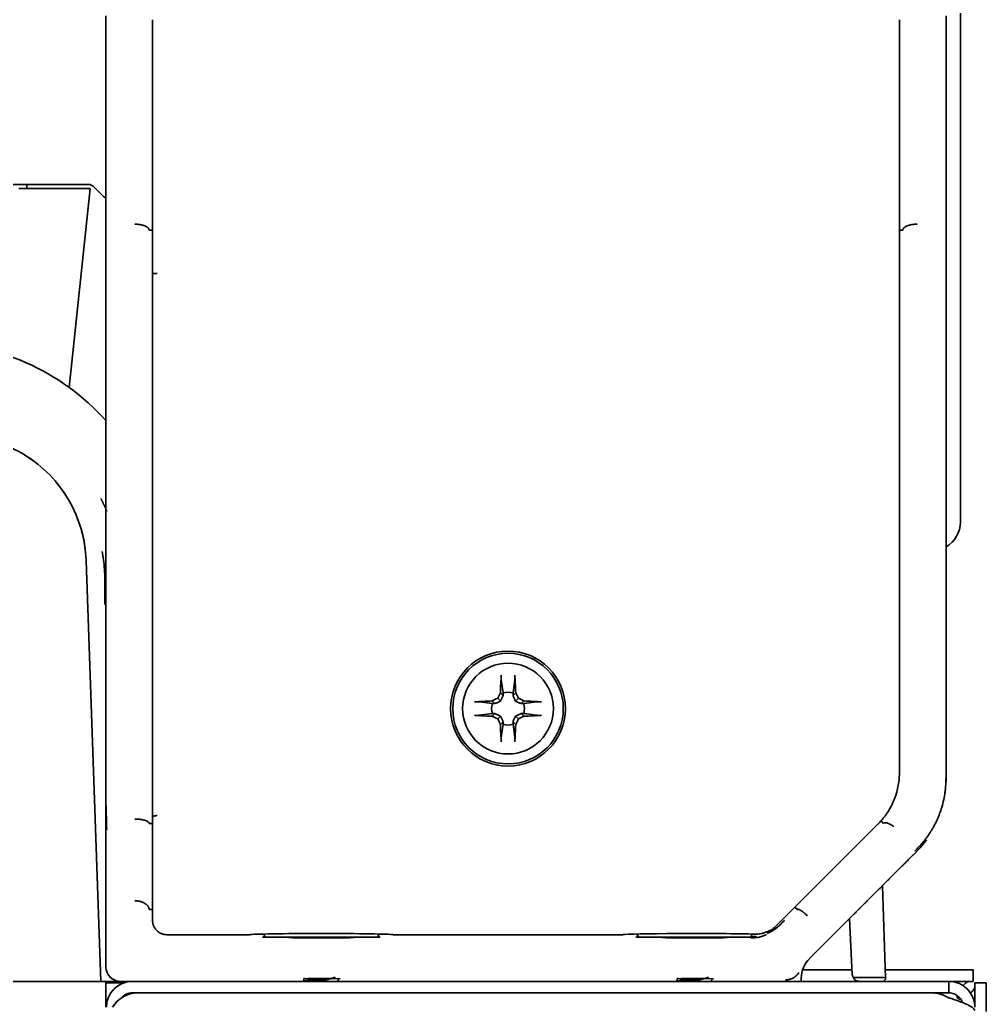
# Model space of a CAD drawing. Extents: x -760 to 4209, y 5795 to 10328.
# Drawn here: x 2643.6 to 2710.9, y 10156.6 to 10225.4 of the extents above; entities that cross this region are included whole.
import ezdxf

# ---------------------------------------------------------------- set-up
doc = ezdxf.new("R2010")
doc.units = 0
doc.header["$LTSCALE"] = 5
doc.layers.add('1', color=7, linetype='CONTINUOUS', true_color=0xffffff)
doc.layers.add('4', color=7, linetype='CONTINUOUS', true_color=0xffffff)

msp = doc.modelspace()

# ---------------------------------------------------------------- linework, layer by layer
at = {"layer": '1', "color": 7, "linetype": 'Continuous', "lineweight": 35}
for p, q in [((2709.055, 10256.422), (2709.055, 10190.422)), ((2649.555, 10211.767), (2649.555, 10225.664)), ((2652.805, 10225.396), (2652.805, 10207.726)), ((2704.805, 10207.762), (2704.805, 10225.396)), ((2708.055, 10225.664), (2708.055, 10211.767)), ((2648.348, 10213.922), (2512.469, 10213.922)), ((2643.484, 10213.642), (2648.457, 10213.642)), ((2644.039, 10213.642), (2644.039, 10213.922)), ((2648.457, 10213.642), (2647.001, 10199.784)), ((2648.701, 10213.775), (2649.409, 10213.068)), ((2652.569, 10210.737), (2652.804, 10210.738)), ((2705.041, 10210.737), (2704.806, 10210.738)), ((2649.555, 10173.309), (2649.555, 10208.553)), ((2708.055, 10208.553), (2708.055, 10173.309)), ((2652.805, 10207.726), (2652.871, 10207.725)), ((2652.805, 10207.726), (2652.805, 10169.908)), ((2652.871, 10207.725), (2653.12, 10207.723)), ((2704.805, 10207.689), (2704.805, 10207.762)), ((2704.805, 10172.945), (2704.805, 10207.689)), ((2677.205, 10178.512), (2677.087, 10179.434)), ((2677.905, 10178.512), (2678.023, 10179.434)), ((2676.465, 10177.772), (2675.543, 10177.89)), ((2676.639, 10177.768), (2676.451, 10177.957)), ((2677.037, 10177.94), (2676.834, 10178.142)), ((2677.208, 10178.337), (2677.02, 10178.526)), ((2677.902, 10178.337), (2678.09, 10178.526)), ((2678.073, 10177.94), (2678.276, 10178.142)), ((2678.471, 10177.768), (2678.659, 10177.957)), ((2678.645, 10177.772), (2679.567, 10177.89)), ((2676.465, 10177.072), (2675.543, 10176.954)), ((2676.639, 10177.075), (2676.451, 10176.887)), ((2677.037, 10176.904), (2676.834, 10176.701)), ((2677.208, 10176.506), (2677.02, 10176.318)), ((2677.902, 10176.506), (2678.09, 10176.318)), ((2678.073, 10176.904), (2678.276, 10176.701)), ((2678.471, 10177.075), (2678.659, 10176.887)), ((2678.645, 10177.072), (2679.567, 10176.954)), ((2677.205, 10176.332), (2677.087, 10175.409)), ((2677.905, 10176.332), (2678.023, 10175.409)), ((2652.873, 10169.908), (2652.805, 10169.908)), ((2652.805, 10169.908), (2652.805, 10162.672)), ((2649.555, 10167.246), (2649.555, 10168.978)), ((2652.804, 10169.423), (2652.562, 10169.422)), ((2696.198, 10162.261), (2703.323, 10169.386)), ((2703.537, 10169.598), (2703.709, 10169.425)), ((2705.987, 10167.453), (2705.78, 10167.246)), ((2703.622, 10165.089), (2703.846, 10158.68)), ((2697.706, 10163.428), (2697.536, 10163.599)), ((2649.555, 10159.422), (2649.555, 10162.916)), ((2652.567, 10163.422), (2652.805, 10163.423)), ((2701.449, 10162.916), (2698.562, 10160.029)), ((2701.53, 10158.896), (2701.326, 10162.793)), ((2653.814, 10161.672), (2659.545, 10161.672)), ((2659.574, 10161.677), (2659.672, 10161.687)), ((2659.643, 10161.681), (2659.672, 10161.687)), ((2660.705, 10161.494), (2668.405, 10161.494)), ((2669.438, 10161.687), (2669.536, 10161.677)), ((2669.438, 10161.687), (2669.453, 10161.684)), ((2669.453, 10161.684), (2669.551, 10161.674)), ((2669.551, 10161.674), (2685.559, 10161.674)), ((2685.559, 10161.674), (2685.657, 10161.684)), ((2685.574, 10161.677), (2685.672, 10161.687)), ((2685.657, 10161.684), (2685.672, 10161.687)), ((2686.705, 10161.494), (2694.405, 10161.494)), ((2695.858, 10161.986), (2695.772, 10161.941)), ((2697.976, 10158.649), (2697.972, 10158.421)), ((2701.51, 10159.222), (2698.06, 10159.222)), ((2707.955, 10159.222), (2703.823, 10159.222)), ((2707.955, 10159.222), (2709.955, 10159.222)), ((2709.955, 10159.222), (2709.955, 10158.422)), ((1910.555, 10158.422), (2649.555, 10158.422)), ((2649.555, 10156.622), (2649.555, 10158.422)), ((2649.555, 10158.322), (2650.799, 10158.322)), ((2651.391, 10158.422), (2650.555, 10158.422)), ((2651.391, 10158.422), (2707.084, 10158.422)), ((2707.084, 10158.422), (2707.929, 10158.422)), ((2707.929, 10158.422), (2708.255, 10158.422)), ((2709.955, 10158.422), (2708.255, 10158.422)), ((2710.055, 10156.629), (2710.055, 10158.322)), ((2710.055, 10158.322), (2710.855, 10158.322)), ((2710.855, 10158.322), (2710.855, 10156.322)), ((2651.391, 10157.622), (2707.084, 10157.622)), ((2651.755, 10157.62), (2707.084, 10157.62)), ((2656.355, 10157.62), (2656.355, 10157.622)), ((2663.371, 10157.622), (2663.371, 10157.62)), ((2665.783, 10157.62), (2665.783, 10157.622)), ((2689.371, 10157.622), (2689.371, 10157.62)), ((2691.783, 10157.62), (2691.783, 10157.622)), ((2697.958, 10157.622), (2697.958, 10157.619)), ((2701.355, 10157.622), (2701.355, 10157.62)), ((2707.929, 10157.622), (2707.084, 10157.622)), ((2707.929, 10157.622), (2708.255, 10157.622)), ((2708.255, 10157.281), (2707.929, 10157.432)), ((2649.664, 10157.128), (2649.578, 10157.128))]:
    msp.add_line(p, q, dxfattribs=at)
for radius in [4, 3.85, 3.16]:
    msp.add_circle((2677.555, 10177.422), radius, dxfattribs=at)
for centre, radius, start, end in [((2648.348, 10213.422), 0.5, 45, 90), ((2649.762, 10213.422), 0.5, 225, 245.53055), ((2707.055, 10190.422), 2, 300.00094, 0), ((2677.555, 10177.422), 1.145, 72.20111, 107.79889), ((2677.555, 10177.422), 1.145, 162.20111, 197.79889), ((2677.555, 10177.422), 1.145, 342.20111, 17.79889), ((2677.555, 10177.422), 1.145, 252.20111, 287.79889), ((2660.838, 10161.744), 0.283, 184.36395, 241.92751), ((2662.64, 10160.994), 0.5, 69.35766, 90), ((2666.47, 10160.994), 0.5, 90, 110.64234), ((2668.272, 10161.744), 0.283, 298.07249, 355.63605), ((2686.838, 10161.744), 0.283, 184.36395, 241.92751), ((2688.64, 10160.994), 0.5, 69.35766, 90), ((2692.47, 10160.994), 0.5, 90, 110.64234), ((2694.272, 10161.744), 0.283, 298.07249, 355.63605), ((2703.596, 10158.672), 0.25, 270, 2), ((2651.391, 10156.622), 1.8, 90, 179.999), ((2651.755, 10155.62), 2, 90, 149.93297), ((2651.391, 10156.622), 1, 90, 139.03456), ((2707.084, 10155.62), 2, 65, 90), ((2709.055, 10157.422), 0.25, 180, 270)]:
    msp.add_arc(centre, radius, start, end, dxfattribs=at)
for centre, major_axis, ratio, start_param, end_param in [((2677.258, 10177.427), (0.065, 3.728), 0.072244, 0.900133, 1.272854), ((2677.852, 10177.427), (0.065, -3.728), 0.072244, 1.868738, 2.24146), ((2677.55, 10177.718), (3.728, 0.065), 0.072244, 1.868738, 2.24146), ((2677.297, 10177.976), (3.344, 1.559), 0.094201, 1.665412, 1.782277), ((2677.001, 10177.68), (1.559, 3.344), 0.094201, 1.359315, 1.476181), ((2678.109, 10177.68), (1.559, -3.344), 0.094201, 1.665412, 1.782277), ((2677.813, 10177.976), (3.344, -1.559), 0.094201, 1.359315, 1.476181), ((2677.56, 10177.718), (3.728, -0.065), 0.072244, 0.900133, 1.272854), ((2677.55, 10177.125), (-3.728, 0.065), 0.072244, 0.900133, 1.272854), ((2677.297, 10176.867), (-3.344, 1.559), 0.094201, 1.359315, 1.476181), ((2677.001, 10177.163), (-1.559, 3.344), 0.094201, 1.665412, 1.782277), ((2678.109, 10177.163), (-1.559, -3.344), 0.094201, 1.359315, 1.476181), ((2677.813, 10176.867), (-3.344, -1.559), 0.094201, 1.665412, 1.782277), ((2677.56, 10177.125), (-3.728, -0.065), 0.072244, 1.868738, 2.24146), ((2677.258, 10177.417), (-0.065, 3.728), 0.072244, 1.868738, 2.24146), ((2677.852, 10177.417), (-0.065, -3.728), 0.072244, 0.900133, 1.272854), ((2702.303, 10171.901), (-3.124, -4.07), 0.473404, 1.299842, 1.309701), ((2694.426, 10164.527), (1.148, -2.772), 0.999955, 0.006846, 0.285838), ((2694.775, 10163.667), (1.848, -0.766), 0.999566, 5.678378, 5.884902), ((2695.192, 10162.67), (-1.629, -1.25), 0.47353, 1.830399, 1.841872), ((2696.309, 10162.173), (-0.5, -0.5), 0.006171, 2.060962, 3.126695), ((2653.309, 10162.172), (1.116, -0.264), 0.380573, 5.251912, 5.269213), ((2664.555, 10161.67), (5, 0), 0.017455, 0.087266, 3.054326), ((2664.555, 10161.474), (-5, 0), 0.008727, 5.595551, 5.675486), ((2664.555, 10161.474), (2.25, 0), 0.008727, 2.516907, 4.712389), ((2664.555, 10161.474), (2.25, 0), 0.008727, 4.712389, 6.907871), ((2664.555, 10161.474), (-5, 0), 0.008727, 3.749292, 3.829227), ((2690.555, 10161.67), (5, 0), 0.017455, 0.573782, 3.054326), ((2690.555, 10161.474), (-5, 0), 0.008727, 5.595553, 5.669875), ((2690.555, 10161.474), (2.25, 0), 0.008727, 2.516907, 4.712389), ((2690.555, 10161.474), (2.25, 0), 0.008727, 4.712389, 6.907871), ((2690.555, 10161.474), (-5, 0), 0.008727, 3.67098, 3.823514), ((2695.536, 10162.387), (0.163, -0.473), 0.995747, 0.000475, 0.204726), ((2699.976, 10158.614), (-1.841, 0.782), 0.999823, 5.899274, 6.667096), ((2650.555, 10159.422), (-0.707, -0.707), 0.999695, 5.497939, 7.068431), ((2664.555, 10158.579), (2.25, 0), 0.017455, 0.953237, 2.147773), ((2690.555, 10158.579), (2.25, 0), 0.017455, 0.953237, 2.147773), ((2697.842, 10158.672), (-6.003, -0.009), 0.001452, 3.141641, 4.038282)]:
    msp.add_ellipse(centre, major_axis=major_axis, ratio=ratio, start_param=start_param, end_param=end_param, dxfattribs=at)
for points, knots in [([(2649.555, 10208.553), (2649.555, 10208.573), (2649.555, 10208.616), (2649.555, 10208.685), (2649.555, 10208.763), (2649.555, 10208.851), (2649.555, 10208.948), (2649.555, 10209.054), (2649.555, 10209.168), (2649.555, 10209.292), (2649.555, 10209.461), (2649.555, 10209.662), (2649.555, 10209.885), (2649.555, 10210.083), (2649.555, 10210.268), (2649.555, 10210.453), (2649.555, 10210.647), (2649.555, 10210.849), (2649.555, 10211.017), (2649.555, 10211.148), (2649.555, 10211.236), (2649.555, 10211.318), (2649.555, 10211.393), (2649.555, 10211.461), (2649.555, 10211.523), (2649.555, 10211.578), (2649.555, 10211.627), (2649.555, 10211.671), (2649.555, 10211.708), (2649.555, 10211.74), (2649.555, 10211.759), (2649.555, 10211.767)], [0, 0, 0, 0, 0.017064, 0.036815, 0.059249, 0.084363, 0.112153, 0.142615, 0.175746, 0.211544, 0.250008, 0.322378, 0.388152, 0.447354, 0.499999, 0.556664, 0.617207, 0.681643, 0.74999, 0.781924, 0.811845, 0.839752, 0.865644, 0.88952, 0.911376, 0.931212, 0.949025, 0.964812, 0.978572, 0.990302, 1, 1, 1, 1]), ([(2708.055, 10211.767), (2708.055, 10211.754), (2708.055, 10211.722), (2708.055, 10211.668), (2708.055, 10211.601), (2708.055, 10211.52), (2708.055, 10211.425), (2708.055, 10211.316), (2708.055, 10211.191), (2708.055, 10211.033), (2708.055, 10210.849), (2708.055, 10210.647), (2708.055, 10210.453), (2708.055, 10210.268), (2708.055, 10210.083), (2708.055, 10209.885), (2708.055, 10209.662), (2708.055, 10209.478), (2708.055, 10209.342), (2708.055, 10209.265), (2708.055, 10209.191), (2708.055, 10209.119), (2708.055, 10209.052), (2708.055, 10208.987), (2708.055, 10208.926), (2708.055, 10208.867), (2708.055, 10208.813), (2708.055, 10208.761), (2708.055, 10208.713), (2708.055, 10208.668), (2708.055, 10208.627), (2708.055, 10208.589), (2708.055, 10208.565), (2708.055, 10208.553)], [0, 0, 0, 0, 0.015307, 0.035184, 0.059623, 0.088618, 0.12216, 0.160242, 0.20286, 0.250007, 0.318362, 0.382801, 0.443341, 0.499998, 0.55265, 0.611855, 0.677626, 0.749989, 0.773387, 0.795826, 0.817305, 0.837824, 0.857382, 0.87598, 0.893616, 0.91029, 0.926001, 0.940748, 0.954531, 0.967348, 0.9792, 0.990084, 1, 1, 1, 1]), ([(2651.569, 10211.158), (2651.585, 10211.158), (2651.609, 10211.157), (2651.633, 10211.157), (2651.645, 10211.156), (2651.649, 10211.156), (2651.658, 10211.156), (2651.662, 10211.156), (2651.698, 10211.154), (2651.731, 10211.152), (2651.779, 10211.148), (2651.795, 10211.147), (2651.827, 10211.143), (2651.842, 10211.141), (2651.889, 10211.135), (2651.95, 10211.126), (2652.023, 10211.112), (2652.066, 10211.101), (2652.094, 10211.094), (2652.108, 10211.091), (2652.176, 10211.072), (2652.226, 10211.054), (2652.295, 10211.025), (2652.317, 10211.015), (2652.348, 10210.999), (2652.358, 10210.993), (2652.378, 10210.982), (2652.387, 10210.977), (2652.433, 10210.948), (2652.464, 10210.924), (2652.502, 10210.886), (2652.513, 10210.873), (2652.533, 10210.847), (2652.541, 10210.833), (2652.561, 10210.793), (2652.568, 10210.766), (2652.569, 10210.738)], [0, 0, 0, 0, 0.03125, 0.046875, 0.046875, 0.054688, 0.054688, 0.0625, 0.0625, 0.125, 0.125, 0.15625, 0.15625, 0.1875, 0.1875, 0.25, 0.3125, 0.34375, 0.34375, 0.375, 0.375, 0.5, 0.5, 0.5625, 0.5625, 0.59375, 0.59375, 0.625, 0.625, 0.75, 0.75, 0.8125, 0.8125, 0.875, 0.875, 1, 1, 1, 1]), ([(2706.041, 10211.158), (2706.025, 10211.158), (2706.001, 10211.157), (2705.977, 10211.157), (2705.965, 10211.156), (2705.961, 10211.156), (2705.952, 10211.156), (2705.948, 10211.156), (2705.912, 10211.154), (2705.879, 10211.152), (2705.831, 10211.148), (2705.815, 10211.147), (2705.783, 10211.143), (2705.768, 10211.141), (2705.721, 10211.135), (2705.66, 10211.126), (2705.587, 10211.112), (2705.544, 10211.101), (2705.516, 10211.094), (2705.502, 10211.091), (2705.434, 10211.072), (2705.384, 10211.054), (2705.315, 10211.025), (2705.293, 10211.015), (2705.262, 10210.999), (2705.252, 10210.993), (2705.232, 10210.982), (2705.223, 10210.977), (2705.177, 10210.948), (2705.146, 10210.924), (2705.108, 10210.886), (2705.097, 10210.873), (2705.077, 10210.847), (2705.069, 10210.833), (2705.049, 10210.793), (2705.042, 10210.766), (2705.041, 10210.738)], [0, 0, 0, 0, 0.03125, 0.046875, 0.046875, 0.054688, 0.054688, 0.0625, 0.0625, 0.125, 0.125, 0.15625, 0.15625, 0.1875, 0.1875, 0.25, 0.3125, 0.34375, 0.34375, 0.375, 0.375, 0.5, 0.5, 0.5625, 0.5625, 0.59375, 0.59375, 0.625, 0.625, 0.75, 0.75, 0.8125, 0.8125, 0.875, 0.875, 1, 1, 1, 1]), ([(2677.087, 10179.434), (2677.086, 10179.441), (2677.085, 10179.449), (2677.084, 10179.464), (2677.084, 10179.469), (2677.084, 10179.48), (2677.083, 10179.492), (2677.083, 10179.505), (2677.082, 10179.518), (2677.082, 10179.525), (2677.082, 10179.546), (2677.082, 10179.56), (2677.082, 10179.582), (2677.082, 10179.59), (2677.082, 10179.605), (2677.082, 10179.62), (2677.083, 10179.636), (2677.083, 10179.651), (2677.083, 10179.658), (2677.084, 10179.681), (2677.085, 10179.695), (2677.086, 10179.722), (2677.087, 10179.735), (2677.088, 10179.747)], [0, 0, 0, 0, 0.125, 0.125, 0.1875, 0.1875, 0.25, 0.3125, 0.3125, 0.375, 0.375, 0.5, 0.5, 0.5625, 0.5625, 0.625, 0.6875, 0.6875, 0.75, 0.75, 0.875, 0.875, 1, 1, 1, 1]), ([(2678.022, 10179.747), (2678.023, 10179.735), (2678.024, 10179.722), (2678.025, 10179.695), (2678.026, 10179.681), (2678.027, 10179.651), (2678.027, 10179.636), (2678.028, 10179.613), (2678.028, 10179.605), (2678.028, 10179.59), (2678.028, 10179.575), (2678.028, 10179.56), (2678.028, 10179.546), (2678.028, 10179.539), (2678.028, 10179.518), (2678.027, 10179.505), (2678.027, 10179.486), (2678.026, 10179.48), (2678.026, 10179.469), (2678.025, 10179.459), (2678.025, 10179.45), (2678.024, 10179.441), (2678.023, 10179.438), (2678.023, 10179.434)], [0, 0, 0, 0, 0.125, 0.125, 0.25, 0.25, 0.375, 0.375, 0.4375, 0.4375, 0.5, 0.5625, 0.5625, 0.625, 0.625, 0.75, 0.75, 0.8125, 0.8125, 0.875, 0.9375, 0.9375, 1, 1, 1, 1]), ([(2675.229, 10177.889), (2675.241, 10177.89), (2675.254, 10177.891), (2675.282, 10177.892), (2675.296, 10177.893), (2675.326, 10177.894), (2675.341, 10177.894), (2675.364, 10177.895), (2675.372, 10177.895), (2675.387, 10177.895), (2675.402, 10177.895), (2675.416, 10177.895), (2675.431, 10177.895), (2675.438, 10177.895), (2675.459, 10177.895), (2675.472, 10177.894), (2675.491, 10177.894), (2675.496, 10177.893), (2675.508, 10177.893), (2675.518, 10177.892), (2675.527, 10177.891), (2675.535, 10177.891), (2675.539, 10177.89), (2675.543, 10177.89)], [0, 0, 0, 0, 0.125, 0.125, 0.25, 0.25, 0.375, 0.375, 0.4375, 0.4375, 0.5, 0.5625, 0.5625, 0.625, 0.625, 0.75, 0.75, 0.8125, 0.8125, 0.875, 0.9375, 0.9375, 1, 1, 1, 1]), ([(2677.037, 10177.94), (2676.969, 10177.91), (2676.902, 10177.881), (2676.77, 10177.824), (2676.704, 10177.796), (2676.639, 10177.768)], [0, 0, 0, 0, 0.5, 0.5, 1, 1, 1, 1]), ([(2677.208, 10178.337), (2677.181, 10178.272), (2677.153, 10178.207), (2677.096, 10178.075), (2677.067, 10178.008), (2677.037, 10177.94)], [0, 0, 0, 0, 0.5, 0.5, 1, 1, 1, 1]), ([(2678.073, 10177.94), (2678.043, 10178.008), (2678.014, 10178.075), (2677.957, 10178.207), (2677.929, 10178.272), (2677.902, 10178.337)], [0, 0, 0, 0, 0.5, 0.5, 1, 1, 1, 1]), ([(2678.471, 10177.768), (2678.406, 10177.796), (2678.34, 10177.824), (2678.208, 10177.881), (2678.141, 10177.91), (2678.073, 10177.94)], [0, 0, 0, 0, 0.5, 0.5, 1, 1, 1, 1]), ([(2679.567, 10177.89), (2679.574, 10177.891), (2679.583, 10177.891), (2679.597, 10177.892), (2679.602, 10177.893), (2679.614, 10177.893), (2679.625, 10177.894), (2679.638, 10177.894), (2679.651, 10177.894), (2679.658, 10177.895), (2679.679, 10177.895), (2679.693, 10177.895), (2679.716, 10177.895), (2679.723, 10177.895), (2679.738, 10177.895), (2679.754, 10177.894), (2679.769, 10177.894), (2679.784, 10177.894), (2679.791, 10177.894), (2679.814, 10177.893), (2679.828, 10177.892), (2679.855, 10177.891), (2679.869, 10177.89), (2679.881, 10177.889)], [0, 0, 0, 0, 0.125, 0.125, 0.1875, 0.1875, 0.25, 0.3125, 0.3125, 0.375, 0.375, 0.5, 0.5, 0.5625, 0.5625, 0.625, 0.6875, 0.6875, 0.75, 0.75, 0.875, 0.875, 1, 1, 1, 1]), ([(2675.543, 10176.954), (2675.536, 10176.953), (2675.527, 10176.952), (2675.513, 10176.951), (2675.508, 10176.951), (2675.496, 10176.95), (2675.485, 10176.95), (2675.472, 10176.949), (2675.459, 10176.949), (2675.452, 10176.949), (2675.431, 10176.949), (2675.417, 10176.949), (2675.394, 10176.949), (2675.387, 10176.949), (2675.371, 10176.949), (2675.356, 10176.949), (2675.341, 10176.949), (2675.326, 10176.95), (2675.319, 10176.95), (2675.296, 10176.951), (2675.282, 10176.951), (2675.255, 10176.953), (2675.241, 10176.954), (2675.229, 10176.955)], [0, 0, 0, 0, 0.125, 0.125, 0.1875, 0.1875, 0.25, 0.3125, 0.3125, 0.375, 0.375, 0.5, 0.5, 0.5625, 0.5625, 0.625, 0.6875, 0.6875, 0.75, 0.75, 0.875, 0.875, 1, 1, 1, 1]), ([(2676.639, 10177.075), (2676.704, 10177.048), (2676.77, 10177.02), (2676.902, 10176.963), (2676.969, 10176.934), (2677.037, 10176.904)], [0, 0, 0, 0, 0.5, 0.5, 1, 1, 1, 1]), ([(2677.037, 10176.904), (2677.067, 10176.835), (2677.096, 10176.769), (2677.153, 10176.637), (2677.181, 10176.571), (2677.208, 10176.506)], [0, 0, 0, 0, 0.5, 0.5, 1, 1, 1, 1]), ([(2677.902, 10176.506), (2677.929, 10176.571), (2677.957, 10176.637), (2678.014, 10176.769), (2678.043, 10176.835), (2678.073, 10176.904)], [0, 0, 0, 0, 0.5, 0.5, 1, 1, 1, 1]), ([(2678.073, 10176.904), (2678.141, 10176.934), (2678.208, 10176.963), (2678.34, 10177.02), (2678.406, 10177.048), (2678.471, 10177.075)], [0, 0, 0, 0, 0.5, 0.5, 1, 1, 1, 1]), ([(2679.881, 10176.955), (2679.869, 10176.954), (2679.856, 10176.953), (2679.828, 10176.951), (2679.814, 10176.951), (2679.784, 10176.95), (2679.769, 10176.949), (2679.746, 10176.949), (2679.738, 10176.949), (2679.723, 10176.949), (2679.708, 10176.949), (2679.694, 10176.949), (2679.679, 10176.949), (2679.672, 10176.949), (2679.651, 10176.949), (2679.638, 10176.949), (2679.619, 10176.95), (2679.614, 10176.95), (2679.602, 10176.951), (2679.592, 10176.951), (2679.583, 10176.952), (2679.575, 10176.953), (2679.571, 10176.953), (2679.567, 10176.954)], [0, 0, 0, 0, 0.125, 0.125, 0.25, 0.25, 0.375, 0.375, 0.4375, 0.4375, 0.5, 0.5625, 0.5625, 0.625, 0.625, 0.75, 0.75, 0.8125, 0.8125, 0.875, 0.9375, 0.9375, 1, 1, 1, 1]), ([(2677.088, 10175.096), (2677.087, 10175.108), (2677.086, 10175.121), (2677.085, 10175.148), (2677.084, 10175.163), (2677.083, 10175.193), (2677.083, 10175.208), (2677.082, 10175.231), (2677.082, 10175.238), (2677.082, 10175.253), (2677.082, 10175.268), (2677.082, 10175.283), (2677.082, 10175.298), (2677.082, 10175.305), (2677.082, 10175.326), (2677.083, 10175.339), (2677.083, 10175.357), (2677.084, 10175.363), (2677.084, 10175.374), (2677.085, 10175.385), (2677.085, 10175.394), (2677.086, 10175.402), (2677.087, 10175.406), (2677.087, 10175.409)], [0, 0, 0, 0, 0.125, 0.125, 0.25, 0.25, 0.375, 0.375, 0.4375, 0.4375, 0.5, 0.5625, 0.5625, 0.625, 0.625, 0.75, 0.75, 0.8125, 0.8125, 0.875, 0.9375, 0.9375, 1, 1, 1, 1]), ([(2678.023, 10175.409), (2678.024, 10175.403), (2678.025, 10175.394), (2678.026, 10175.38), (2678.026, 10175.374), (2678.026, 10175.363), (2678.027, 10175.352), (2678.027, 10175.339), (2678.028, 10175.326), (2678.028, 10175.319), (2678.028, 10175.298), (2678.028, 10175.284), (2678.028, 10175.261), (2678.028, 10175.254), (2678.028, 10175.238), (2678.028, 10175.223), (2678.027, 10175.208), (2678.027, 10175.193), (2678.027, 10175.185), (2678.026, 10175.163), (2678.025, 10175.149), (2678.024, 10175.121), (2678.023, 10175.108), (2678.022, 10175.096)], [0, 0, 0, 0, 0.125, 0.125, 0.1875, 0.1875, 0.25, 0.3125, 0.3125, 0.375, 0.375, 0.5, 0.5, 0.5625, 0.5625, 0.625, 0.6875, 0.6875, 0.75, 0.75, 0.875, 0.875, 1, 1, 1, 1]), ([(2649.555, 10168.978), (2649.555, 10168.99), (2649.555, 10169.013), (2649.555, 10169.049), (2649.555, 10169.085), (2649.555, 10169.123), (2649.555, 10169.161), (2649.555, 10169.2), (2649.555, 10169.239), (2649.555, 10169.28), (2649.555, 10169.321), (2649.555, 10169.363), (2649.555, 10169.406), (2649.555, 10169.449), (2649.555, 10169.493), (2649.555, 10169.538), (2649.555, 10169.584), (2649.555, 10169.63), (2649.555, 10169.677), (2649.555, 10169.725), (2649.555, 10169.788), (2649.555, 10169.872), (2649.555, 10169.985), (2649.555, 10170.117), (2649.555, 10170.315), (2649.555, 10170.546), (2649.555, 10170.8), (2649.555, 10171.068), (2649.555, 10171.373), (2649.555, 10171.707), (2649.555, 10171.961), (2649.555, 10172.155), (2649.555, 10172.308), (2649.555, 10172.476), (2649.555, 10172.622), (2649.555, 10172.738), (2649.555, 10172.818), (2649.555, 10172.892), (2649.555, 10172.961), (2649.555, 10173.026), (2649.555, 10173.085), (2649.555, 10173.14), (2649.555, 10173.189), (2649.555, 10173.233), (2649.555, 10173.273), (2649.555, 10173.297), (2649.555, 10173.309)], [0, 0, 0, 0, 0.013179, 0.026356, 0.039529, 0.0527, 0.065868, 0.079034, 0.092197, 0.105359, 0.118519, 0.131676, 0.144832, 0.157987, 0.171139, 0.184291, 0.19744, 0.210588, 0.223735, 0.23688, 0.250024, 0.275281, 0.304535, 0.337783, 0.375028, 0.449528, 0.500014, 0.545331, 0.624998, 0.691882, 0.749985, 0.776818, 0.806595, 0.839319, 0.87499, 0.891178, 0.906401, 0.92066, 0.933954, 0.946284, 0.957649, 0.96805, 0.977485, 0.985955, 0.99346, 1, 1, 1, 1]), ([(2708.055, 10172.525), (2708.055, 10172.537), (2708.055, 10172.561), (2708.055, 10172.596), (2708.055, 10172.63), (2708.055, 10172.664), (2708.055, 10172.697), (2708.055, 10172.73), (2708.055, 10172.762), (2708.055, 10172.793), (2708.055, 10172.824), (2708.055, 10172.854), (2708.055, 10172.884), (2708.055, 10172.913), (2708.055, 10172.941), (2708.055, 10172.969), (2708.055, 10172.996), (2708.055, 10173.022), (2708.055, 10173.048), (2708.055, 10173.073), (2708.055, 10173.098), (2708.055, 10173.122), (2708.055, 10173.145), (2708.055, 10173.168), (2708.055, 10173.19), (2708.055, 10173.211), (2708.055, 10173.232), (2708.055, 10173.252), (2708.055, 10173.271), (2708.055, 10173.29), (2708.055, 10173.302), (2708.055, 10173.309)], [0, 0, 0, 0, 0.045822, 0.090837, 0.135046, 0.178447, 0.221042, 0.262828, 0.303807, 0.343977, 0.383338, 0.42189, 0.459633, 0.496565, 0.532688, 0.567999, 0.602498, 0.636186, 0.669061, 0.701124, 0.732373, 0.762807, 0.792428, 0.821233, 0.849223, 0.876396, 0.902752, 0.928292, 0.953013, 0.976916, 1, 1, 1, 1]), ([(2704.805, 10172.933), (2704.805, 10172.769), (2704.797, 10172.607), (2704.765, 10172.285), (2704.741, 10172.125), (2704.678, 10171.808), (2704.639, 10171.651), (2704.58, 10171.457), (2704.568, 10171.418), (2704.543, 10171.34), (2704.53, 10171.302), (2704.488, 10171.186), (2704.459, 10171.11), (2704.366, 10170.885), (2704.298, 10170.738), (2704.146, 10170.453), (2704.064, 10170.314), (2703.93, 10170.112), (2703.86, 10170.012), (2703.787, 10169.915), (2703.737, 10169.85), (2703.711, 10169.818), (2703.582, 10169.659), (2703.473, 10169.538), (2703.358, 10169.421)], [0, 0, 0, 0, 0.125, 0.125, 0.25, 0.25, 0.375, 0.375, 0.40625, 0.40625, 0.4375, 0.4375, 0.5, 0.5, 0.625, 0.625, 0.75, 0.75, 0.8125, 0.84375, 0.84375, 0.875, 0.875, 1, 1, 1, 1]), ([(2708.049, 10172.528), (2708.049, 10172.35), (2708.042, 10172.173), (2708.021, 10171.908), (2708.012, 10171.82), (2707.991, 10171.644), (2707.979, 10171.557), (2707.939, 10171.295), (2707.871, 10170.949), (2707.777, 10170.608), (2707.724, 10170.438)], [0, 0, 0, 0, 0.25, 0.25, 0.375, 0.375, 0.5, 0.5, 0.75, 1, 1, 1, 1]), ([(2708.055, 10172.525), (2708.055, 10172.515), (2708.055, 10172.506), (2708.055, 10172.486), (2708.055, 10172.477), (2708.055, 10172.45), (2708.055, 10172.432), (2708.055, 10172.406), (2708.054, 10172.398), (2708.054, 10172.382), (2708.054, 10172.374), (2708.054, 10172.351), (2708.054, 10172.336), (2708.054, 10172.322)], [0, 0, 0, 0, 0.125, 0.125, 0.25, 0.25, 0.5, 0.5, 0.625, 0.625, 0.75, 0.75, 1, 1, 1, 1]), ([(2649.61, 10168.98), (2649.609, 10169.013), (2649.607, 10169.046), (2649.605, 10169.112), (2649.602, 10169.211), (2649.599, 10169.312), (2649.593, 10169.515), (2649.59, 10169.653), (2649.585, 10169.863), (2649.583, 10169.969), (2649.581, 10170.077), (2649.58, 10170.148), (2649.579, 10170.185), (2649.576, 10170.365), (2649.574, 10170.511), (2649.573, 10170.656)], [0, 0, 0, 0, 0.0625, 0.0625, 0.125, 0.25, 0.25, 0.5, 0.5, 0.625, 0.6875, 0.6875, 0.75, 0.75, 1, 1, 1, 1]), ([(2707.724, 10170.438), (2707.677, 10170.289), (2707.625, 10170.143), (2707.512, 10169.856), (2707.452, 10169.716), (2707.322, 10169.441), (2707.253, 10169.306), (2707.161, 10169.142), (2707.142, 10169.109), (2707.105, 10169.044), (2707.085, 10169.011), (2707.027, 10168.914), (2706.988, 10168.851), (2706.868, 10168.665), (2706.785, 10168.545), (2706.615, 10168.315), (2706.527, 10168.204), (2706.347, 10167.99), (2706.255, 10167.887), (2706.067, 10167.689), (2705.972, 10167.593), (2705.874, 10167.502)], [0, 0, 0, 0, 0.125, 0.125, 0.25, 0.25, 0.375, 0.375, 0.40625, 0.40625, 0.4375, 0.4375, 0.5, 0.5, 0.625, 0.625, 0.75, 0.75, 0.875, 0.875, 1, 1, 1, 1]), ([(2652.562, 10169.422), (2652.561, 10169.443), (2652.554, 10169.463), (2652.534, 10169.492), (2652.526, 10169.502), (2652.507, 10169.521), (2652.495, 10169.531), (2652.457, 10169.559), (2652.426, 10169.577), (2652.381, 10169.598), (2652.371, 10169.602), (2652.352, 10169.61), (2652.342, 10169.614), (2652.31, 10169.625), (2652.288, 10169.633), (2652.219, 10169.654), (2652.169, 10169.667), (2652.101, 10169.681), (2652.087, 10169.683), (2652.059, 10169.689), (2652.016, 10169.696), (2651.943, 10169.707), (2651.882, 10169.713), (2651.836, 10169.718), (2651.82, 10169.719), (2651.788, 10169.721), (2651.772, 10169.723), (2651.724, 10169.725), (2651.692, 10169.727), (2651.643, 10169.728), (2651.627, 10169.729), (2651.594, 10169.729), (2651.578, 10169.729), (2651.562, 10169.729)], [0, 0, 0, 0, 0.125, 0.125, 0.1875, 0.1875, 0.25, 0.25, 0.375, 0.375, 0.40625, 0.40625, 0.4375, 0.4375, 0.5, 0.5, 0.625, 0.625, 0.65625, 0.65625, 0.6875, 0.75, 0.8125, 0.8125, 0.84375, 0.84375, 0.875, 0.875, 0.9375, 0.9375, 0.96875, 0.96875, 1, 1, 1, 1]), ([(2652.873, 10169.908), (2652.873, 10169.912), (2652.875, 10169.916), (2652.88, 10169.921), (2652.882, 10169.923), (2652.887, 10169.927), (2652.89, 10169.929), (2652.9, 10169.934), (2652.907, 10169.938), (2652.926, 10169.944), (2652.936, 10169.947), (2652.959, 10169.953), (2652.972, 10169.956), (2652.992, 10169.959), (2652.999, 10169.96), (2653.013, 10169.962), (2653.021, 10169.963), (2653.043, 10169.965), (2653.059, 10169.966), (2653.083, 10169.967), (2653.091, 10169.967), (2653.107, 10169.968), (2653.115, 10169.968), (2653.123, 10169.968)], [0, 0, 0, 0, 0.125, 0.125, 0.1875, 0.1875, 0.25, 0.25, 0.375, 0.375, 0.5, 0.5, 0.625, 0.625, 0.6875, 0.6875, 0.75, 0.75, 0.875, 0.875, 0.9375, 0.9375, 1, 1, 1, 1]), ([(2703.71, 10169.425), (2703.723, 10169.438), (2703.755, 10169.458), (2703.797, 10169.466), (2703.833, 10169.469), (2703.845, 10169.469), (2703.871, 10169.467), (2703.884, 10169.466), (2703.925, 10169.46), (2703.955, 10169.453), (2704.001, 10169.438), (2704.017, 10169.432), (2704.05, 10169.42), (2704.067, 10169.413), (2704.118, 10169.39), (2704.153, 10169.372), (2704.208, 10169.342), (2704.226, 10169.331), (2704.263, 10169.308), (2704.282, 10169.296), (2704.31, 10169.277), (2704.324, 10169.268), (2704.339, 10169.258), (2704.348, 10169.251), (2704.353, 10169.248), (2704.377, 10169.231), (2704.395, 10169.217), (2704.414, 10169.203)], [0, 0, 0, 0, 0.125, 0.25, 0.25, 0.3125, 0.3125, 0.375, 0.375, 0.5, 0.5, 0.5625, 0.5625, 0.625, 0.625, 0.75, 0.75, 0.8125, 0.8125, 0.875, 0.875, 0.90625, 0.921875, 0.921875, 0.9375, 0.9375, 1, 1, 1, 1]), ([(2706.023, 10167.49), (2706.174, 10167.642), (2706.32, 10167.803), (2706.541, 10168.072), (2706.621, 10168.174), (2706.698, 10168.279)], [0, 0, 0, 0, 0.631014, 0.631014, 1, 1, 1, 1]), ([(2649.555, 10162.916), (2649.555, 10162.935), (2649.555, 10162.976), (2649.555, 10163.045), (2649.555, 10163.126), (2649.555, 10163.219), (2649.555, 10163.325), (2649.555, 10163.443), (2649.555, 10163.587), (2649.555, 10163.749), (2649.555, 10163.917), (2649.555, 10164.069), (2649.555, 10164.263), (2649.555, 10164.517), (2649.555, 10164.852), (2649.555, 10165.156), (2649.555, 10165.425), (2649.555, 10165.679), (2649.555, 10165.957), (2649.555, 10166.226), (2649.555, 10166.422), (2649.555, 10166.561), (2649.555, 10166.669), (2649.555, 10166.777), (2649.555, 10166.875), (2649.555, 10166.96), (2649.555, 10167.028), (2649.555, 10167.085), (2649.555, 10167.134), (2649.555, 10167.173), (2649.555, 10167.205), (2649.555, 10167.228), (2649.555, 10167.241), (2649.555, 10167.246)], [0, 0, 0, 0, 0.010709, 0.023803, 0.03928, 0.05714, 0.077382, 0.100006, 0.125012, 0.16069, 0.193416, 0.223193, 0.25002, 0.308133, 0.375012, 0.454684, 0.499999, 0.550492, 0.624988, 0.695478, 0.749979, 0.779389, 0.810026, 0.841892, 0.874987, 0.900181, 0.922642, 0.94237, 0.959365, 0.973626, 0.985153, 0.993944, 1, 1, 1, 1]), ([(2705.78, 10167.246), (2705.773, 10167.24), (2705.758, 10167.225), (2705.729, 10167.196), (2705.69, 10167.157), (2705.64, 10167.107), (2705.577, 10167.044), (2705.502, 10166.969), (2705.412, 10166.878), (2705.31, 10166.777), (2705.202, 10166.668), (2705.094, 10166.56), (2704.954, 10166.421), (2704.756, 10166.223), (2704.487, 10165.954), (2704.209, 10165.676), (2703.957, 10165.424), (2703.687, 10165.154), (2703.383, 10164.849), (2703.049, 10164.516), (2702.796, 10164.263), (2702.602, 10164.069), (2702.45, 10163.917), (2702.282, 10163.748), (2702.136, 10163.603), (2702.02, 10163.486), (2701.94, 10163.407), (2701.866, 10163.333), (2701.797, 10163.263), (2701.732, 10163.199), (2701.673, 10163.14), (2701.618, 10163.085), (2701.569, 10163.036), (2701.525, 10162.991), (2701.485, 10162.952), (2701.461, 10162.928), (2701.449, 10162.916)], [0, 0, 0, 0, 0.0061, 0.01531, 0.027667, 0.04322, 0.062032, 0.084179, 0.109751, 0.139649, 0.168791, 0.197137, 0.224648, 0.276341, 0.344632, 0.418422, 0.469345, 0.515612, 0.598152, 0.668476, 0.730211, 0.758888, 0.790823, 0.826032, 0.864529, 0.882031, 0.898505, 0.913948, 0.928354, 0.941722, 0.954048, 0.96533, 0.975568, 0.984759, 0.992903, 1, 1, 1, 1]), ([(2652.567, 10163.424), (2652.567, 10163.464), (2652.559, 10163.504), (2652.539, 10163.563), (2652.531, 10163.582), (2652.512, 10163.621), (2652.5, 10163.64), (2652.462, 10163.695), (2652.431, 10163.731), (2652.386, 10163.772), (2652.376, 10163.78), (2652.357, 10163.796), (2652.347, 10163.804), (2652.315, 10163.828), (2652.293, 10163.843), (2652.224, 10163.885), (2652.174, 10163.91), (2652.106, 10163.938), (2652.092, 10163.944), (2652.064, 10163.954), (2652.021, 10163.969), (2651.948, 10163.99), (2651.887, 10164.004), (2651.841, 10164.013), (2651.825, 10164.015), (2651.793, 10164.02), (2651.777, 10164.023), (2651.729, 10164.029), (2651.697, 10164.032), (2651.656, 10164.034), (2651.648, 10164.035), (2651.632, 10164.035), (2651.608, 10164.036), (2651.584, 10164.037), (2651.567, 10164.037)], [0, 0, 0, 0, 0.125, 0.125, 0.1875, 0.1875, 0.25, 0.25, 0.375, 0.375, 0.40625, 0.40625, 0.4375, 0.4375, 0.5, 0.5, 0.625, 0.625, 0.65625, 0.65625, 0.6875, 0.75, 0.8125, 0.8125, 0.84375, 0.84375, 0.875, 0.875, 0.9375, 0.9375, 0.953125, 0.953125, 0.96875, 1, 1, 1, 1]), ([(2697.706, 10163.428), (2697.714, 10163.436), (2697.726, 10163.44), (2697.748, 10163.441), (2697.756, 10163.44), (2697.775, 10163.437), (2697.784, 10163.434), (2697.817, 10163.424), (2697.841, 10163.414), (2697.881, 10163.394), (2697.895, 10163.387), (2697.917, 10163.375), (2697.924, 10163.37), (2697.94, 10163.361), (2697.948, 10163.356), (2697.988, 10163.331), (2698.022, 10163.308), (2698.075, 10163.27), (2698.093, 10163.257), (2698.121, 10163.236), (2698.131, 10163.228), (2698.15, 10163.213), (2698.159, 10163.206), (2698.208, 10163.167), (2698.248, 10163.134), (2698.298, 10163.09), (2698.314, 10163.077), (2698.329, 10163.063), (2698.339, 10163.054), (2698.344, 10163.05), (2698.37, 10163.027), (2698.39, 10163.008), (2698.411, 10162.989)], [0, 0, 0, 0, 0.125, 0.125, 0.1875, 0.1875, 0.25, 0.25, 0.375, 0.375, 0.4375, 0.4375, 0.46875, 0.46875, 0.5, 0.5, 0.625, 0.625, 0.6875, 0.6875, 0.71875, 0.71875, 0.75, 0.75, 0.875, 0.875, 0.90625, 0.921875, 0.921875, 0.9375, 0.9375, 1, 1, 1, 1]), ([(2652.805, 10162.672), (2652.805, 10162.641), (2652.806, 10162.61), (2652.812, 10162.547), (2652.817, 10162.516), (2652.829, 10162.453), (2652.836, 10162.421), (2652.85, 10162.374), (2652.855, 10162.359), (2652.866, 10162.328), (2652.872, 10162.312), (2652.902, 10162.236), (2652.933, 10162.178), (2652.978, 10162.109), (2652.988, 10162.095), (2653.007, 10162.068), (2653.017, 10162.055), (2653.049, 10162.016), (2653.071, 10161.992), (2653.141, 10161.921), (2653.192, 10161.879), (2653.261, 10161.833), (2653.275, 10161.824), (2653.303, 10161.807), (2653.346, 10161.782), (2653.391, 10161.761), (2653.451, 10161.736), (2653.482, 10161.725), (2653.528, 10161.711), (2653.544, 10161.706), (2653.576, 10161.698), (2653.592, 10161.695), (2653.671, 10161.679), (2653.734, 10161.672), (2653.796, 10161.672)], [0, 0, 0, 0, 0.0625, 0.0625, 0.125, 0.125, 0.1875, 0.1875, 0.21875, 0.21875, 0.25, 0.25, 0.375, 0.375, 0.40625, 0.40625, 0.4375, 0.4375, 0.5, 0.5, 0.625, 0.625, 0.65625, 0.65625, 0.6875, 0.75, 0.75, 0.8125, 0.8125, 0.84375, 0.84375, 0.875, 0.875, 1, 1, 1, 1]), ([(2696.547, 10162.406), (2696.529, 10162.387), (2696.511, 10162.369), (2696.472, 10162.333), (2696.453, 10162.315), (2696.393, 10162.261), (2696.352, 10162.226), (2696.309, 10162.191)], [0, 0, 0, 0, 0.25, 0.25, 0.5, 0.5, 1, 1, 1, 1]), ([(2660.612, 10161.577), (2660.606, 10161.572), (2660.6, 10161.567), (2660.582, 10161.553), (2660.57, 10161.545), (2660.547, 10161.53), (2660.535, 10161.523), (2660.511, 10161.512), (2660.498, 10161.507), (2660.474, 10161.501), (2660.462, 10161.499), (2660.45, 10161.499)], [0, 0, 0, 0, 0.116169, 0.116169, 0.337126, 0.337126, 0.558084, 0.558084, 0.779042, 0.779042, 1, 1, 1, 1]), ([(2668.66, 10161.499), (2668.635, 10161.499), (2668.611, 10161.506), (2668.575, 10161.523), (2668.563, 10161.53), (2668.539, 10161.545), (2668.528, 10161.553), (2668.511, 10161.567), (2668.505, 10161.571), (2668.499, 10161.576)], [0, 0, 0, 0, 0.445484, 0.445484, 0.668226, 0.668226, 0.890968, 0.890968, 1, 1, 1, 1]), ([(2686.65, 10161.542), (2686.631, 10161.538), (2686.613, 10161.532), (2686.551, 10161.513), (2686.509, 10161.5), (2686.466, 10161.499)], [0, 0, 0, 0, 0.288762, 0.288762, 1, 1, 1, 1]), ([(2694.426, 10161.528), (2694.449, 10161.528), (2694.475, 10161.528), (2694.518, 10161.529), (2694.533, 10161.529), (2694.556, 10161.53), (2694.564, 10161.53), (2694.579, 10161.531), (2694.587, 10161.531), (2694.627, 10161.533), (2694.661, 10161.536), (2694.713, 10161.54), (2694.73, 10161.542), (2694.765, 10161.546), (2694.783, 10161.548), (2694.801, 10161.55)], [0, 0, 0, 0, 0.25, 0.25, 0.375, 0.375, 0.4375, 0.4375, 0.5, 0.5, 0.75, 0.75, 0.875, 0.875, 1, 1, 1, 1]), ([(2694.459, 10161.447), (2694.504, 10161.447), (2694.548, 10161.449), (2694.632, 10161.453), (2694.673, 10161.457), (2694.792, 10161.468), (2694.865, 10161.479), (2695.001, 10161.503), (2695.064, 10161.517), (2695.178, 10161.545), (2695.23, 10161.56), (2695.3, 10161.582), (2695.322, 10161.589), (2695.363, 10161.603), (2695.382, 10161.61), (2695.434, 10161.629), (2695.493, 10161.653), (2695.527, 10161.669), (2695.55, 10161.681), (2695.555, 10161.684), (2695.555, 10161.686)], [0, 0, 0, 0, 0.062743, 0.062743, 0.125486, 0.125486, 0.250973, 0.250973, 0.376459, 0.376459, 0.501945, 0.501945, 0.564688, 0.564688, 0.627431, 0.627431, 0.752918, 0.878404, 0.878404, 1, 1, 1, 1]), ([(2694.754, 10161.717), (2694.824, 10161.716), (2694.891, 10161.718), (2695.02, 10161.728), (2695.081, 10161.735), (2695.197, 10161.754), (2695.252, 10161.766), (2695.316, 10161.782), (2695.329, 10161.785), (2695.354, 10161.792), (2695.391, 10161.802), (2695.425, 10161.813), (2695.536, 10161.848), (2695.609, 10161.878), (2695.696, 10161.915), (2695.721, 10161.926), (2695.762, 10161.945), (2695.779, 10161.952), (2695.791, 10161.957)], [0, 0, 0, 0, 0.125, 0.125, 0.25, 0.25, 0.375, 0.375, 0.40625, 0.40625, 0.4375, 0.5, 0.5, 0.75, 0.75, 0.875, 0.875, 1, 1, 1, 1]), ([(2664.376, 10158.617), (2664.274, 10158.599), (2664.172, 10158.582), (2663.94, 10158.541), (2663.682, 10158.494), (2663.453, 10158.448), (2663.326, 10158.419), (2663.302, 10158.414), (2663.28, 10158.408)], [0, 0, 0, 0, 0.252416, 0.252416, 0.587392, 0.922367, 0.922367, 1, 1, 1, 1]), ([(2664.924, 10158.614), (2664.907, 10158.611), (2664.889, 10158.607), (2664.742, 10158.581), (2664.472, 10158.534), (2664.2, 10158.488), (2663.978, 10158.449), (2663.89, 10158.433), (2663.804, 10158.417)], [0, 0, 0, 0, 0.047839, 0.047839, 0.403521, 0.759203, 0.759203, 1, 1, 1, 1]), ([(2665.509, 10158.705), (2665.506, 10158.704), (2665.473, 10158.692), (2665.439, 10158.681), (2665.372, 10158.66), (2665.338, 10158.649), (2665.283, 10158.633), (2665.265, 10158.628), (2665.227, 10158.617), (2665.208, 10158.612), (2665.111, 10158.586), (2665.03, 10158.565), (2664.925, 10158.538), (2664.904, 10158.533), (2664.861, 10158.522), (2664.839, 10158.517), (2664.774, 10158.501), (2664.73, 10158.491), (2664.605, 10158.461), (2664.524, 10158.441), (2664.443, 10158.422)], [0, 0, 0, 0, 0.009963, 0.121908, 0.121908, 0.233852, 0.233852, 0.289824, 0.289824, 0.345796, 0.345796, 0.569685, 0.569685, 0.625658, 0.625658, 0.68163, 0.68163, 0.793574, 0.793574, 1, 1, 1, 1]), ([(2690.376, 10158.617), (2690.274, 10158.599), (2690.172, 10158.582), (2689.94, 10158.541), (2689.682, 10158.494), (2689.453, 10158.448), (2689.326, 10158.419), (2689.302, 10158.414), (2689.28, 10158.408)], [0, 0, 0, 0, 0.252416, 0.252416, 0.587392, 0.922367, 0.922367, 1, 1, 1, 1]), ([(2690.924, 10158.614), (2690.907, 10158.611), (2690.889, 10158.607), (2690.742, 10158.581), (2690.472, 10158.534), (2690.2, 10158.488), (2689.978, 10158.449), (2689.89, 10158.433), (2689.804, 10158.417)], [0, 0, 0, 0, 0.047839, 0.047839, 0.403521, 0.759203, 0.759203, 1, 1, 1, 1]), ([(2691.509, 10158.705), (2691.506, 10158.704), (2691.473, 10158.692), (2691.439, 10158.681), (2691.372, 10158.66), (2691.338, 10158.649), (2691.283, 10158.633), (2691.265, 10158.628), (2691.227, 10158.617), (2691.208, 10158.612), (2691.111, 10158.586), (2691.03, 10158.565), (2690.925, 10158.538), (2690.904, 10158.533), (2690.861, 10158.522), (2690.839, 10158.517), (2690.774, 10158.501), (2690.73, 10158.491), (2690.605, 10158.461), (2690.524, 10158.441), (2690.443, 10158.422)], [0, 0, 0, 0, 0.009963, 0.121908, 0.121908, 0.233852, 0.233852, 0.289824, 0.289824, 0.345796, 0.345796, 0.569685, 0.569685, 0.625658, 0.625658, 0.68163, 0.68163, 0.793574, 0.793574, 1, 1, 1, 1]), ([(2696.884, 10158.53), (2696.923, 10158.529), (2696.959, 10158.531), (2697.028, 10158.537), (2697.06, 10158.541), (2697.121, 10158.553), (2697.151, 10158.559), (2697.193, 10158.571), (2697.206, 10158.575), (2697.233, 10158.583), (2697.246, 10158.587), (2697.309, 10158.61), (2697.354, 10158.63), (2697.417, 10158.663), (2697.436, 10158.674), (2697.475, 10158.697), (2697.493, 10158.709), (2697.545, 10158.746), (2697.577, 10158.771), (2697.636, 10158.823), (2697.663, 10158.849), (2697.712, 10158.903), (2697.734, 10158.931), (2697.775, 10158.987), (2697.794, 10159.016), (2697.811, 10159.044)], [0, 0, 0, 0, 0.0625, 0.0625, 0.125, 0.125, 0.1875, 0.1875, 0.21875, 0.21875, 0.25, 0.25, 0.375, 0.375, 0.4375, 0.4375, 0.5, 0.5, 0.625, 0.625, 0.75, 0.75, 0.875, 0.875, 1, 1, 1, 1]), ([(2701.53, 10158.896), (2701.532, 10158.858), (2701.538, 10158.821), (2701.554, 10158.768), (2701.56, 10158.75), (2701.573, 10158.716), (2701.581, 10158.7), (2701.59, 10158.684)], [0, 0, 0, 0, 0.5, 0.5, 0.75, 0.75, 1, 1, 1, 1]), ([(2701.59, 10158.684), (2701.599, 10158.667), (2701.608, 10158.653), (2701.622, 10158.632), (2701.627, 10158.625), (2701.637, 10158.613), (2701.642, 10158.606), (2701.656, 10158.589), (2701.666, 10158.579), (2701.685, 10158.559), (2701.695, 10158.55), (2701.714, 10158.534), (2701.724, 10158.526), (2701.743, 10158.512), (2701.753, 10158.505), (2701.781, 10158.487), (2701.8, 10158.477), (2701.836, 10158.46), (2701.855, 10158.453), (2701.891, 10158.441), (2701.909, 10158.436), (2701.944, 10158.429), (2701.961, 10158.426), (2701.987, 10158.424), (2701.996, 10158.423), (2702.013, 10158.422), (2702.021, 10158.422), (2702.03, 10158.422)], [0, 0, 0, 0, 0.0625, 0.0625, 0.09375, 0.09375, 0.125, 0.125, 0.1875, 0.1875, 0.25, 0.25, 0.3125, 0.3125, 0.375, 0.375, 0.5, 0.5, 0.625, 0.625, 0.75, 0.75, 0.875, 0.875, 0.9375, 0.9375, 1, 1, 1, 1]), ([(2663.595, 10158.516), (2663.634, 10158.528), (2663.676, 10158.54), (2663.736, 10158.557), (2663.751, 10158.561), (2663.782, 10158.569), (2663.798, 10158.573), (2663.845, 10158.585), (2663.878, 10158.593), (2663.927, 10158.605), (2663.944, 10158.609), (2663.96, 10158.613)], [0, 0, 0, 0, 0.38024, 0.38024, 0.50499, 0.50499, 0.629741, 0.629741, 0.879242, 0.879242, 1, 1, 1, 1]), ([(2689.595, 10158.516), (2689.634, 10158.528), (2689.676, 10158.54), (2689.736, 10158.557), (2689.751, 10158.561), (2689.782, 10158.569), (2689.798, 10158.573), (2689.845, 10158.585), (2689.878, 10158.593), (2689.927, 10158.605), (2689.944, 10158.609), (2689.96, 10158.613)], [0, 0, 0, 0, 0.38024, 0.38024, 0.50499, 0.50499, 0.629741, 0.629741, 0.879242, 0.879242, 1, 1, 1, 1]), ([(2708.255, 10158.422), (2708.367, 10158.422), (2708.478, 10158.411), (2708.698, 10158.37), (2708.805, 10158.339), (2709.013, 10158.258), (2709.113, 10158.208), (2709.303, 10158.09), (2709.392, 10158.022), (2709.556, 10157.871), (2709.631, 10157.787), (2709.765, 10157.608), (2709.823, 10157.513), (2709.921, 10157.312), (2709.961, 10157.207), (2710.02, 10156.992), (2710.04, 10156.882), (2710.049, 10156.771)], [0, 0, 0, 0, 0.125, 0.125, 0.25, 0.25, 0.375, 0.375, 0.5, 0.5, 0.625, 0.625, 0.75, 0.75, 0.875, 0.875, 1, 1, 1, 1]), ([(2709.714, 10158.422), (2709.64, 10158.422), (2709.566, 10158.398), (2709.419, 10158.308), (2709.345, 10158.242), (2709.257, 10158.141), (2709.243, 10158.124), (2709.228, 10158.107)], [0, 0, 0, 0, 0.455931, 0.455931, 0.911863, 0.911863, 1, 1, 1, 1]), ([(2710.055, 10158.081), (2710.055, 10158.044), (2710.049, 10158.007), (2710.026, 10157.933), (2710.009, 10157.896), (2709.964, 10157.822), (2709.936, 10157.785), (2709.87, 10157.712), (2709.833, 10157.675), (2709.775, 10157.624), (2709.759, 10157.61), (2709.742, 10157.597)], [0, 0, 0, 0, 0.228676, 0.228676, 0.457352, 0.457352, 0.686028, 0.686028, 0.914704, 0.914704, 1, 1, 1, 1]), ([(2708.255, 10157.622), (2708.379, 10157.622), (2708.503, 10157.598), (2708.734, 10157.508), (2708.841, 10157.442), (2709.023, 10157.274), (2709.099, 10157.172), (2709.17, 10157.027), (2709.185, 10156.992), (2709.197, 10156.956)], [0, 0, 0, 0, 0.302566, 0.302566, 0.605132, 0.605132, 0.907698, 0.907698, 1, 1, 1, 1]), ([(2710.049, 10156.395), (2710.04, 10156.432), (2710.02, 10156.469), (2709.961, 10156.543), (2709.921, 10156.58), (2709.823, 10156.653), (2709.765, 10156.69), (2709.631, 10156.764), (2709.556, 10156.801), (2709.392, 10156.875), (2709.303, 10156.912), (2709.113, 10156.985), (2709.013, 10157.022), (2708.805, 10157.096), (2708.698, 10157.133), (2708.478, 10157.207), (2708.367, 10157.244), (2708.255, 10157.281)], [0, 0, 0, 0, 0.125, 0.125, 0.25, 0.25, 0.375, 0.375, 0.5, 0.5, 0.625, 0.625, 0.75, 0.75, 0.875, 0.875, 1, 1, 1, 1]), ([(2710.049, 10156.771), (2710.05, 10156.759), (2710.052, 10156.735), (2710.053, 10156.698), (2710.055, 10156.66), (2710.055, 10156.635), (2710.055, 10156.622)], [0, 0, 0, 0, 0.244951, 0.494182, 0.746344, 1, 1, 1, 1])]:
    msp.add_open_spline(points, degree=3, knots=knots, dxfattribs=at)
for points, degree in [([(2652.569, 10210.738), (2652.569, 10210.737), (2652.569, 10210.737)], 2), ([(2705.041, 10210.737), (2705.041, 10210.737), (2705.041, 10210.738)], 2), ([(2677.205, 10178.512), (2677.206, 10178.454), (2677.207, 10178.396), (2677.208, 10178.337)], 3), ([(2677.902, 10178.337), (2677.903, 10178.396), (2677.904, 10178.454), (2677.905, 10178.512)], 3), ([(2676.639, 10177.768), (2676.581, 10177.77), (2676.523, 10177.771), (2676.465, 10177.772)], 3), ([(2678.645, 10177.772), (2678.587, 10177.771), (2678.529, 10177.77), (2678.471, 10177.768)], 3), ([(2676.465, 10177.072), (2676.523, 10177.073), (2676.581, 10177.074), (2676.639, 10177.075)], 3), ([(2677.208, 10176.506), (2677.207, 10176.448), (2677.206, 10176.39), (2677.205, 10176.332)], 3), ([(2677.905, 10176.332), (2677.904, 10176.39), (2677.903, 10176.448), (2677.902, 10176.506)], 3), ([(2678.471, 10177.075), (2678.529, 10177.074), (2678.587, 10177.073), (2678.645, 10177.072)], 3), ([(2652.562, 10169.422), (2652.562, 10169.422), (2652.562, 10169.422), (2652.562, 10169.422)], 3), ([(2703.71, 10169.425), (2703.709, 10169.425), (2703.709, 10169.425), (2703.709, 10169.425)], 3), ([(2706.023, 10167.49), (2706.01, 10167.477), (2705.998, 10167.465), (2705.987, 10167.453)], 3), ([(2697.706, 10163.428), (2697.706, 10163.428)], 1), ([(2652.567, 10163.424), (2652.567, 10163.422), (2652.567, 10163.422), (2652.567, 10163.422)], 3), ([(2695.699, 10161.914), (2695.735, 10161.927), (2695.772, 10161.942)], 2), ([(2695.86, 10161.987), (2695.86, 10161.986), (2695.859, 10161.986), (2695.858, 10161.986)], 3), ([(2663.366, 10158.664), (2663.334, 10158.543), (2663.302, 10158.422)], 2), ([(2689.366, 10158.664), (2689.334, 10158.543), (2689.302, 10158.422)], 2), ([(2663.608, 10158.521), (2663.458, 10158.468), (2663.297, 10158.419)], 2), ([(2665.709, 10158.422), (2665.735, 10158.515), (2665.761, 10158.607)], 2), ([(2689.608, 10158.521), (2689.458, 10158.468), (2689.297, 10158.419)], 2), ([(2691.709, 10158.422), (2691.735, 10158.515), (2691.761, 10158.607)], 2), ([(2708.255, 10158.422), (2708.255, 10157.622)], 1)]:
    msp.add_open_spline(points, degree=degree, dxfattribs=at)
for points, weights in [([(2704.805, 10172.933), (2704.805, 10172.939), (2704.805, 10172.945)], [0.500000193452, 0.499999806548, 0.500000193452]), ([(2659.547, 10161.672), (2659.546, 10161.672), (2659.545, 10161.672)], [0.500000289741, 0.499999710259, 0.500000289741])]:
    msp.add_rational_spline(points, weights, degree=2, dxfattribs=at)
at = {"layer": '4', "color": 7, "linetype": 'Continuous', "lineweight": 35}
for p, q in [((2643.907, 10195.082), (2643.907, 10195.082)), ((2643.907, 10195.082), (2643.907, 10195.082)), ((2649.2, 10158.422), (2648.177, 10187.736)), ((2649.2, 10158.422), (2648.177, 10187.736)), ((2650.555, 10158.422), (2649.555, 10158.422))]:
    msp.add_line(p, q, dxfattribs=at)
msp.add_arc((2637.305, 10186.422), 16.509, 42.09725, 90, dxfattribs=at)
for centre, major_axis, ratio, start_param, end_param in [((2639.182, 10187.422), (-7.859, -4.386), 1, 2.667634, 3.650679), ((2649.398, 10184.672), (0, -5), 0.017453, 1.570872, 1.928277)]:
    msp.add_ellipse(centre, major_axis=major_axis, ratio=ratio, start_param=start_param, end_param=end_param, dxfattribs=at)
for points, knots in [([(2644.517, 10194.67), (2644.493, 10194.688), (2643.964, 10195.073), (2642.304, 10196.025), (2640.432, 10196.424), (2639.182, 10196.422)], [0, 0, 0, 0, 0.01561, 0.343761, 1, 1, 1, 1]), ([(2644.517, 10194.67), (2644.493, 10194.688), (2643.964, 10195.073), (2642.304, 10196.025), (2640.432, 10196.424), (2639.182, 10196.422)], [0, 0, 0, 0, 0.01561, 0.343761, 1, 1, 1, 1]), ([(2646.779, 10192.247), (2646.77, 10192.261), (2646.674, 10192.411), (2646.574, 10192.558), (2646.48, 10192.689)], [0, 0, 0, 0, 0.094529, 1, 1, 1, 1]), ([(2646.779, 10192.247), (2646.77, 10192.261), (2646.674, 10192.411), (2646.574, 10192.558), (2646.48, 10192.689)], [0, 0, 0, 0, 0.094529, 1, 1, 1, 1]), ([(2649.2, 10192.06), (2649.209, 10192.043), (2649.227, 10192.007), (2649.254, 10191.954), (2649.281, 10191.901), (2649.307, 10191.848), (2649.332, 10191.795), (2649.358, 10191.742), (2649.383, 10191.689), (2649.408, 10191.637), (2649.433, 10191.584), (2649.457, 10191.531), (2649.481, 10191.479), (2649.505, 10191.426), (2649.528, 10191.373), (2649.551, 10191.321), (2649.574, 10191.269), (2649.596, 10191.217), (2649.611, 10191.182), (2649.618, 10191.165)], [0, 0, 0, 0, 0.060356, 0.120531, 0.180524, 0.240337, 0.29997, 0.359424, 0.418698, 0.477793, 0.536709, 0.595448, 0.654009, 0.712393, 0.770601, 0.828632, 0.886487, 0.944167, 1, 1, 1, 1]), ([(2649.479, 10186.422), (2649.479, 10186.515), (2649.477, 10186.608), (2649.47, 10186.847), (2649.463, 10186.991), (2649.438, 10187.356), (2649.416, 10187.572), (2649.364, 10187.986), (2649.333, 10188.186), (2649.299, 10188.371)], [0, 0, 0, 0, 0.128205, 0.128205, 0.333333, 0.333333, 0.661538, 0.661538, 1, 1, 1, 1])]:
    msp.add_open_spline(points, degree=3, knots=knots, dxfattribs=at)
msp.add_open_spline([(2648.111, 10188.553), (2648.057, 10188.978), (2647.973, 10189.398), (2647.859, 10189.811)], degree=3, dxfattribs=at)
msp.add_open_spline([(2648.111, 10188.553), (2648.057, 10188.978), (2647.973, 10189.398), (2647.859, 10189.811)], degree=3, dxfattribs=at)

doc.saveas('drawing.dxf')
